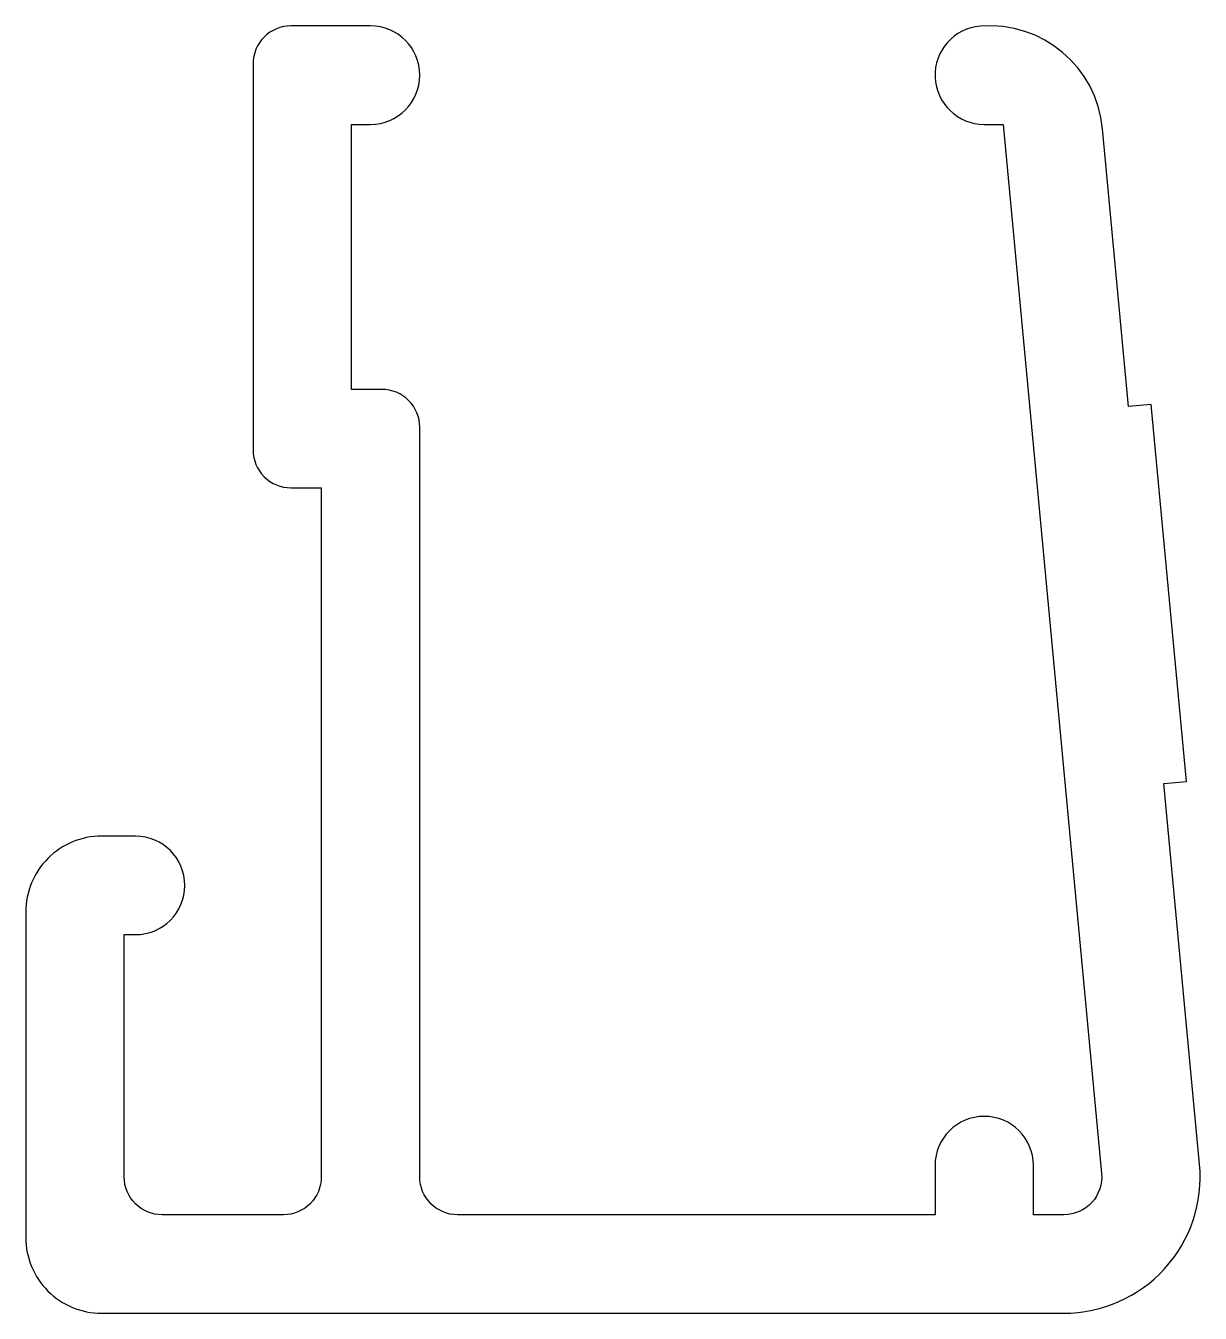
# Model space of a CAD drawing. Extents: x 260.9 to 276.4, y 254 to 271.
import ezdxf

# ---------------------------------------------------------------- set-up
doc = ezdxf.new("R2010")
doc.units = 0
doc.layers.add('ANA', color=220, linetype='CONTINUOUS')

msp = doc.modelspace()

# ---------------------------------------------------------------- linework, layer by layer
at = {"layer": 'ANA'}
msp.add_lwpolyline([(264.822, 264.908), (264.822, 255.808, -0.414214), (264.322, 255.308), (262.722, 255.308, -0.414214), (262.222, 255.808), (262.222, 259.008), (262.372, 259.008, 1), (262.372, 260.308), (261.922, 260.308, 0.414214), (260.922, 259.308), (260.922, 255.008, 0.414214), (261.922, 254.008), (274.622, 254.008, 0.441845), (276.414, 255.975), (275.944, 261.002), (276.242, 261.03), (275.776, 266.009), (275.477, 265.981), (275.133, 269.65, 0.410181), (273.521, 271.006, 0.96096), (273.572, 269.708), (273.822, 269.708), (275.12, 255.854, -0.441845), (274.622, 255.308), (274.222, 255.308), (274.222, 255.958, 1), (272.922, 255.958), (272.922, 255.308), (266.622, 255.308, -0.414214), (266.122, 255.808), (266.122, 265.708, 0.414214), (265.622, 266.208), (265.222, 266.208), (265.222, 269.708), (265.472, 269.708, 1), (265.472, 271.008), (264.422, 271.008, 0.414214), (263.922, 270.508), (263.922, 265.408, 0.414214), (264.422, 264.908)], format="xyb", close=True, dxfattribs=at)

doc.saveas('drawing.dxf')
